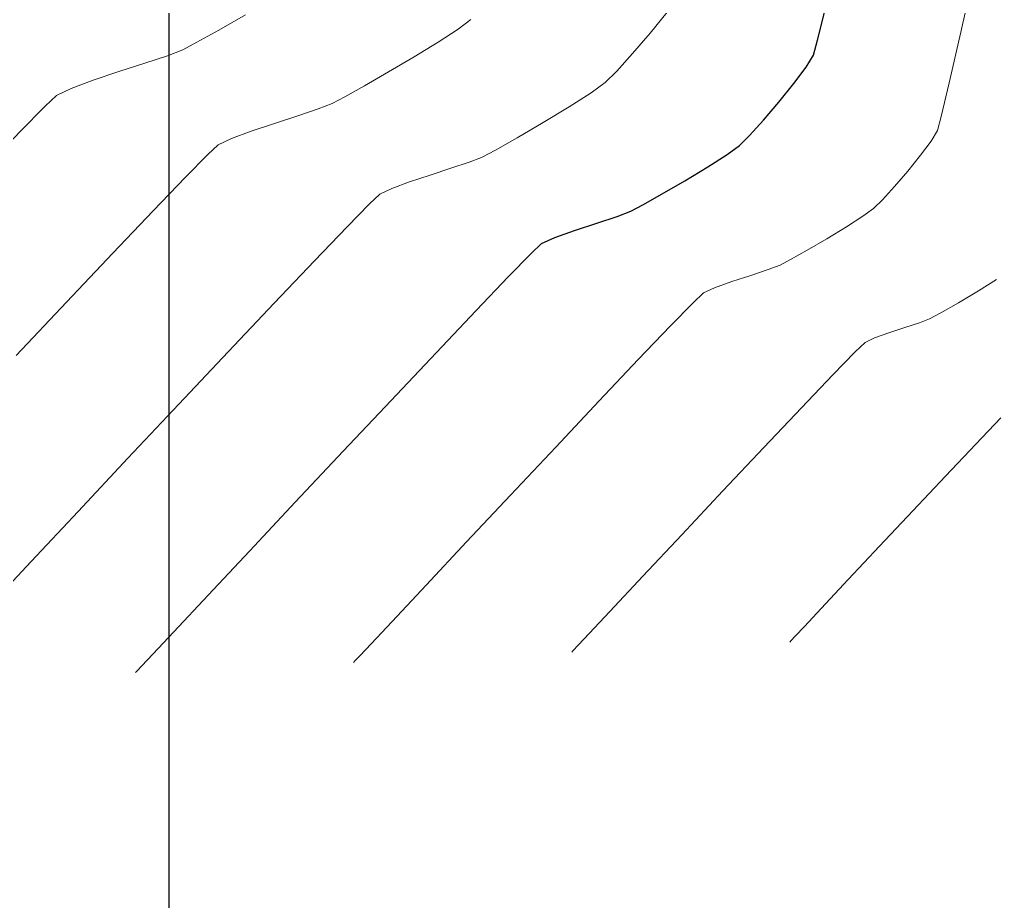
# Model space of a CAD drawing. Header units: millimetres. Extents: x 736950 to 740938, y 8500595 to 8502163.
# Drawn here: x 737295.64 to 737324.07, y 8500703.5 to 8500729.17 of the extents above; entities that cross this region are included whole.
import ezdxf

# ---------------------------------------------------------------- set-up
doc = ezdxf.new("R2010")
doc.units = ezdxf.units.MM
doc.layers.add('CONT-MJR', color=80, linetype='Continuous', lineweight=30)
doc.layers.add('CONT-MNR', color=96, linetype='Continuous', lineweight=15)
doc.layers.add('Cuadricula Coordenadas', color=5, linetype='Continuous')

msp = doc.modelspace()

# ---------------------------------------------------------------- linework, layer by layer
at = {"layer": 'CONT-MJR', "extrusion": (0.9715805083148713, -0.2367093489125776, 0), "elevation": -1295837.287965174}
msp.add_lwpolyline([(8433672.454721734, 3785.000000000003), (8433673.524687273, 3785.000000000003)], dxfattribs=at)
at = {"layer": 'CONT-MJR', "elevation": 3785}
for points in [[(737318.7438353545, 8500728.139298985), (737318.864764555, 8500728.571250543)], [(737318.1702373114, 8500727.308677668), (737318.525903503, 8500727.787884206)], [(737316.2273885405, 8500725.244521271), (737316.5872153431, 8500725.507150952)], [(737315.0030772425, 8500724.48294341), (737315.6655283144, 8500724.884369222)], [(737314.341477903, 8500724.09649244), (737315.0030772425, 8500724.48294341)], [(737313.4266047302, 8500723.593509458), (737313.7821728728, 8500723.78126492)], [(737313.0263625326, 8500723.439785015), (737313.4266047302, 8500723.593509458)], [(737311.7921081947, 8500723.035328984), (737312.4388072878, 8500723.246236382)], [(737311.214434451, 8500722.829528248), (737311.7921081947, 8500723.035328984)], [(737310.833955256, 8500722.651299588), (737311.214434451, 8500722.829528248)], [(737305.061838717, 8500716.611604927), (737306.4509072466, 8500718.08750764)], [(737303.6652423317, 8500715.12442193), (737305.061838717, 8500716.611604927)], [(737300.1301079892, 8500711.351339007), (737301.1293947733, 8500712.418674191)], [(737299.018719383, 8500710.16581991), (737299.0648701373, 8500710.21471946)], [(737299.0648701373, 8500710.21471946), (737299.2044160527, 8500710.363187896)]]:
    msp.add_lwpolyline(points, dxfattribs=at)
at = {"layer": 'CONT-MJR', "extrusion": (0.8498434556775999, -0.527035198864322, 0), "elevation": -3853577.43619008}
msp.add_lwpolyline([(7612880.694956019, 3785.00000000001), (7612881.108461328, 3785.00000000001)], dxfattribs=at)
at = {"layer": 'CONT-MJR', "extrusion": (0.7789691206721739, -0.6270622848164447, 0), "elevation": -4756137.402055594}
msp.add_lwpolyline([(7084147.803374437, 3785.000000000009), (7084148.493180271, 3785.000000000009)], dxfattribs=at)
at = {"layer": 'CONT-MJR', "extrusion": (0.7607595999965778, -0.6490337672363796, 0), "elevation": -4956337.173457644}
msp.add_lwpolyline([(6945552.916024423, 3785), (6945553.607185599, 3785)], dxfattribs=at)
at = {"layer": 'CONT-MJR', "extrusion": (0.7402910712295022, -0.672286493883282, 0), "elevation": -5169094.03728755}
msp.add_lwpolyline([(6788699.593105009, 3785), (6788700.193702158, 3785)], dxfattribs=at)
at = {"layer": 'CONT-MJR', "extrusion": (-0.7018964825983843, 0.7122789676215465, 0), "elevation": 5537368.06913974}
msp.add_lwpolyline([(-6491804.43055561, 3785.000000000013), (-6491804.849086084, 3785.000000000013)], dxfattribs=at)
at = {"layer": 'CONT-MJR', "extrusion": (-0.5396504379674119, 0.841889187958594, 0), "elevation": 6758775.648138437}
msp.add_lwpolyline([(-5208157.993811118, 3785.000000000013), (-5208158.661191377, 3785.000000000013)], dxfattribs=at)
at = {"layer": 'CONT-MJR', "extrusion": (0.4909928087405558, -0.8711636251388485, 0), "elevation": -7043505.580758587}
msp.add_lwpolyline([(4816115.193033459, 3785.00000000001), (4816115.8350541, 3785.00000000001)], dxfattribs=at)
at = {"layer": 'CONT-MJR', "extrusion": (0.3128750660435147, -0.9497942898587389, 0), "elevation": -7843251.720958228}
msp.add_lwpolyline([(3359959.491304834, 3785.000000000006), (3359960.109917992, 3785.000000000006)], dxfattribs=at)
at = {"layer": 'CONT-MJR', "extrusion": (0.6870614945296041, -0.7265992724567971, 0), "elevation": -5670041.010281133}
msp.add_lwpolyline([(6376248.309693008, 3785), (6376248.724909959, 3785)], dxfattribs=at)
at = {"layer": 'CONT-MJR', "extrusion": (0.7152751816458738, -0.6988429111906784, 0), "elevation": -5413289.640602224}
msp.add_lwpolyline([(6595619.03011076, 3785.00000000001), (6595619.973291484, 3785.00000000001)], dxfattribs=at)
at = {"layer": 'CONT-MJR', "extrusion": (-0.7222068743204324, 0.6916771144719993, 0), "elevation": 5347264.391553267}
msp.add_lwpolyline([(-6649258.639172139, 3785), (-6649260.007717917, 3785)], dxfattribs=at)
at = {"layer": 'CONT-MJR', "extrusion": (-0.7253261526578396, 0.6884053836734402, 0), "elevation": 5317152.450056765}
msp.add_lwpolyline([(-6673360.785830021, 3785), (-6673362.476790408, 3785)], dxfattribs=at)
at = {"layer": 'CONT-MJR', "extrusion": (0.7270868543253597, -0.6865454873985067, 0), "elevation": -5300043.814561289}
msp.add_lwpolyline([(6686954.790452796, 3785), (6686956.70082655, 3785)], dxfattribs=at)
at = {"layer": 'CONT-MJR', "extrusion": (0.7294805208304189, -0.6840015860573577, 0), "elevation": -5276653.965995223}
msp.add_lwpolyline([(6705421.02233045, 3785.000000000013), (6705422.972825993, 3785.000000000013)], dxfattribs=at)
at = {"layer": 'CONT-MJR', "extrusion": (0.7298245456371284, -0.6836345021907242, 0), "elevation": -5273279.840848561}
msp.add_lwpolyline([(6708073.069109247, 3785.00000000001), (6708074.826927948, 3785.00000000001)], dxfattribs=at)
at = {"layer": 'CONT-MJR', "extrusion": (0.7299297277112039, -0.6835221961307824, 0), "elevation": -5272247.60832995}
msp.add_lwpolyline([(6708882.038623662, 3785.000000000003), (6708882.926173342, 3785.000000000003)], dxfattribs=at)
at = {"layer": 'CONT-MJR', "extrusion": (0.7295385904615492, -0.6839396501354312, 0), "elevation": -5276084.64936326}
msp.add_lwpolyline([(6705864.416195432, 3785.000000000003), (6705864.882657679, 3785.000000000003)], dxfattribs=at)
at = {"layer": 'CONT-MNR', "extrusion": (0.9759426379756542, -0.2180274463940757, 0), "elevation": -1133807.21332248}
msp.add_lwpolyline([(8456980.354517436, 3784.000000000011), (8456982.275757099, 3784.000000000011)], dxfattribs=at)
at = {"layer": 'CONT-MNR'}
for points, elevation in [([(737301.4408958493, 8500728.867700636), (737302.2152799432, 8500729.314597629)], 3788), ([(737308.4000194715, 8500728.895518776), (737308.7752416284, 8500729.173821565)], 3787), ([(737300.8031256268, 8500728.511646328), (737301.4408958493, 8500728.867700636)], 3788), ([(737322.6935101653, 8500727.334088603), (737323.0281745346, 8500728.807919908)], 3784), ([(737299.9433508739, 8500728.119933479), (737300.3924542884, 8500728.296607481)], 3788), ([(737300.3924542884, 8500728.296607481), (737300.8031256268, 8500728.511646328)], 3788), ([(737307.1214604535, 8500728.086919416), (737307.8215532763, 8500728.51813279)], 3787), ([(737299.288987706, 8500727.900404021), (737299.9433508739, 8500728.119933479)], 3788), ([(737305.6828645683, 8500727.24403372), (737306.3813584141, 8500727.647134455)], 3787), ([(737297.1449379411, 8500727.168831173), (737297.784721414, 8500727.406438043)], 3788), ([(737312.2714534873, 8500727.041400488), (737312.6812284857, 8500727.34048626)], 3786), ([(737296.3847133726, 8500726.649354028), (737296.7201340181, 8500726.962028151)], 3788), ([(737304.7371711024, 8500726.72890814), (737305.1075963278, 8500726.92287301)], 3787), ([(737303.0612297897, 8500726.151472103), (737303.7418451101, 8500726.37153293)], 3787), ([(737302.384998094, 8500725.925976004), (737303.0612297897, 8500726.151472103)], 3787), ([(737310.1237562544, 8500725.73401174), (737310.8771933701, 8500726.174106652)], 3786), ([(737301.8079139028, 8500725.711654795), (737302.384998094, 8500725.925976004)], 3787), ([(737301.4247410976, 8500725.525118629), (737301.8079139028, 8500725.711654795)], 3787), ([(737308.7208094753, 8500725.019163178), (737309.0818879163, 8500725.1612088)], 3786), ([(737321.4839740642, 8500724.762520568), (737321.8564820853, 8500725.225269249)], 3784), ([(737308.1947025141, 8500724.842661839), (737308.7208094753, 8500725.019163178)], 3786), ([(737306.9852747733, 8500724.44551397), (737307.5880349685, 8500724.646510271)], 3786), ([(737307.5880349685, 8500724.646510271), (737308.1947025141, 8500724.842661839)], 3786), ([(737305.1706542526, 8500723.135199329), (737305.826776755, 8500723.804216666)], 3786), ([(737320.4932021999, 8500723.673815647), (737320.7499314119, 8500723.926802663)], 3784), ([(737319.6994561803, 8500723.137483353), (737320.1833235932, 8500723.44764206)], 3784), ([(737319.1289611153, 8500722.791780166), (737319.6994561803, 8500723.137483353)], 3784), ([(737318.5591995517, 8500722.45897314), (737319.1289611153, 8500722.791780166)], 3784), ([(737318.0775326431, 8500722.187502911), (737318.5591995517, 8500722.45897314)], 3784), ([(737316.9206420144, 8500721.72674263), (737317.426637675, 8500721.893424435)], 3784), ([(737317.426637675, 8500721.893424435), (737317.7713215443, 8500722.025810117)], 3784), ([(737316.3637123677, 8500721.545111662), (737316.9206420144, 8500721.72674263)], 3784), ([(737323.546584493, 8500721.275907652), (737324.0674143101, 8500721.603065355)], 3783), ([(737315.2401001621, 8500720.92998021), (737315.5385623354, 8500721.214390067)], 3784), ([(737322.9633269801, 8500720.929220485), (737323.546584493, 8500721.275907652)], 3783), ([(737322.4442691437, 8500720.633217111), (737322.9633269801, 8500720.929220485)], 3783), ([(737322.1160383582, 8500720.458110778), (737322.4442691437, 8500720.633217111)], 3783), ([(737321.4024767409, 8500720.207248881), (737321.8269128171, 8500720.347063858)], 3783), ([(737320.5180186277, 8500719.906228734), (737320.9353165403, 8500720.054894343)], 3783), ([(737320.9353165403, 8500720.054894343), (737321.4024767409, 8500720.207248881)], 3783), ([(737319.306961659, 8500718.83244163), (737319.9516581802, 8500719.497451877)], 3783), ([(737312.5070492205, 8500718.071635148), (737313.6467862094, 8500719.27478676)], 3784), ([(737311.2420020832, 8500716.72986827), (737312.5070492205, 8500718.071635148)], 3784), ([(737322.5874572217, 8500715.88659772), (737323.4656055638, 8500716.815399187)], 3782), ([(737297.34460757, 8500714.854778854), (737298.7963136722, 8500716.401743185)], 3786), ([(737321.6307682975, 8500714.87032919), (737322.5874572217, 8500715.88659772)], 3782), ([(737308.6462069447, 8500713.965752684), (737309.9292021927, 8500715.333302118)], 3784), ([(737294.769394668, 8500712.10617799), (737295.981258015, 8500713.400190417)], 3786), ([(737306.4798599561, 8500711.652967926), (737307.4705737339, 8500712.711035956)], 3784), ([(737311.896416867, 8500710.958411695), (737312.2164555865, 8500711.299818138)], 3783), ([(737311.7551068027, 8500710.808050545), (737311.896416867, 8500710.958411695)], 3783), ([(737318.0528220712, 8500711.054485988), (737318.0941643313, 8500711.098283017)], 3782), ([(737305.4101353317, 8500710.511540843), (737305.5511945941, 8500710.661628151)], 3784)]:
    msp.add_lwpolyline(points, dxfattribs=dict(at, elevation=elevation))
at = {"layer": 'CONT-MNR', "extrusion": (-0.7789691202064046, 0.6270622853950477, 0), "elevation": 4756141.585215251}
msp.add_lwpolyline([(-7084147.015494255, 3786.000000000009), (-7084147.801053254, 3786.000000000009)], dxfattribs=at)
at = {"layer": 'CONT-MNR', "extrusion": (-0.5463951783802464, 0.8375274974846012, 0), "elevation": 6716732.443908984}
msp.add_lwpolyline([(-5262272.649688554, 3787), (-5262273.340371778, 3787)], dxfattribs=at)
at = {"layer": 'CONT-MNR', "extrusion": (0.7607595996691746, -0.6490337676201426, 0), "elevation": -4956341.330777643}
msp.add_lwpolyline([(6945551.91434435, 3786.000000000013), (6945552.701446833, 3786.000000000013)], dxfattribs=at)
at = {"layer": 'CONT-MNR', "extrusion": (-0.5108387668024895, 0.8596765405265586, 0), "elevation": 6931231.453038287}
msp.add_lwpolyline([(-4976346.227420353, 3787.000000000003), (-4976347.088327917, 3787.000000000003)], dxfattribs=at)
at = {"layer": 'CONT-MNR', "extrusion": (-0.7402910713377078, 0.6722864937641311, 0), "elevation": 5169098.157069033}
msp.add_lwpolyline([(-6788698.383204208, 3786.00000000001), (-6788699.067171314, 3786.00000000001)], dxfattribs=at)
at = {"layer": 'CONT-MNR', "extrusion": (0.3076453218565544, -0.9515011066413833, 0), "elevation": -7861625.32742648}
msp.add_lwpolyline([(3316749.467308618, 3788.000000000003), (3316750.260332494, 3788.000000000003)], dxfattribs=at)
at = {"layer": 'CONT-MNR', "extrusion": (0.3163357553519133, -0.9486472947760587, 0), "elevation": -7830958.406097012}
msp.add_lwpolyline([(3388519.574076638, 3788.000000000003), (3388520.364363187, 3788.000000000003)], dxfattribs=at)
at = {"layer": 'CONT-MNR', "extrusion": (-0.7018964807699215, 0.7122789694233568, 0), "elevation": 5537372.133249197}
msp.add_lwpolyline([(-6491802.921000157, 3786.000000000003), (-6491803.397627581, 3786.000000000003)], dxfattribs=at)
at = {"layer": 'CONT-MNR', "extrusion": (0.4377081441506479, -0.899117111695799, 0), "elevation": -7320428.294355144}
msp.add_lwpolyline([(4383753.519950406, 3788.000000000013), (4383753.99241825, 3788.000000000013)], dxfattribs=at)
at = {"layer": 'CONT-MNR', "extrusion": (0.4874596190260695, -0.8731455318668013, 0), "elevation": -7062965.263471522}
msp.add_lwpolyline([(4787535.767588638, 3787.00000000001), (4787536.426434411, 3787.00000000001)], dxfattribs=at)
at = {"layer": 'CONT-MNR', "extrusion": (0.9733559939196009, -0.2292991694289057, 0), "elevation": -1231532.254067051}
msp.add_lwpolyline([(8443300.372578686, 3784.000000000013), (8443301.384534303, 3784.000000000013)], dxfattribs=at)
at = {"layer": 'CONT-MNR', "extrusion": (0.5396504389725643, -0.8418891873142919, 0), "elevation": -6758779.289515553}
msp.add_lwpolyline([(5208155.548468057, 3786.000000000003), (5208156.308488552, 3786.000000000003)], dxfattribs=at)
at = {"layer": 'CONT-MNR', "extrusion": (0.7126901861231145, -0.7014789366786437, 0), "elevation": -5437616.793335402}
msp.add_lwpolyline([(6575581.31272401, 3788.00000000001), (6575582.341875594, 3788.00000000001)], dxfattribs=at)
at = {"layer": 'CONT-MNR', "extrusion": (0.3660840725121859, -0.9305817813888754, 0), "elevation": -7640705.901621242}
msp.add_lwpolyline([(3798102.580665701, 3787), (3798103.015975027, 3787)], dxfattribs=at)
at = {"layer": 'CONT-MNR', "extrusion": (0.5182453608290639, -0.855231983720881, 0), "elevation": -6887984.967354976}
msp.add_lwpolyline([(5036033.747530039, 3786), (5036034.629638162, 3786)], dxfattribs=at)
at = {"layer": 'CONT-MNR', "extrusion": (0.3180636716696318, -0.9480693544061176, 0), "elevation": -7824768.62777527}
msp.add_lwpolyline([(3402787.32412094, 3787), (3402787.94668622, 3787)], dxfattribs=at)
at = {"layer": 'CONT-MNR', "extrusion": (0.9650025876976169, -0.2622403587110562, 0), "elevation": -1517715.443805619}
msp.add_lwpolyline([(8396578.20764792, 3784.000000000013), (8396578.630968021, 3784.000000000013)], dxfattribs=at)
at = {"layer": 'CONT-MNR', "extrusion": (0.7204947444467321, -0.6934603977334527, 0), "elevation": -5363699.124514506}
msp.add_lwpolyline([(6636012.183172387, 3788.00000000001), (6636013.689941479, 3788.00000000001)], dxfattribs=at)
at = {"layer": 'CONT-MNR', "extrusion": (0.4909928100518975, -0.8711636243997689, 0), "elevation": -7043509.07092726}
msp.add_lwpolyline([(4816112.244200379, 3786.000000000009), (4816112.975341043, 3786.000000000009)], dxfattribs=at)
at = {"layer": 'CONT-MNR', "extrusion": (0.849843456018224, -0.5270351983150663, 0), "elevation": -3853573.207408491}
msp.add_lwpolyline([(7612880.787105091, 3784.00000000001), (7612881.143210991, 3784.00000000001)], dxfattribs=at)
at = {"layer": 'CONT-MNR', "extrusion": (-0.6817701540217082, 0.731566440649936, 0), "elevation": 5716175.409446935}
msp.add_lwpolyline([(-6334925.51681569, 3787), (-6334925.929540369, 3787)], dxfattribs=at)
at = {"layer": 'CONT-MNR', "extrusion": (0.8029970961355202, -0.5959829390158097, 0), "elevation": -4474219.893849438}
msp.add_lwpolyline([(7265488.917963962, 3784.000000000003), (7265489.431897364, 3784.000000000003)], dxfattribs=at)
at = {"layer": 'CONT-MNR', "extrusion": (0.7126544112962727, -0.7015152814158526, 0), "elevation": -5437947.763976698}
msp.add_lwpolyline([(6575306.422927914, 3787.000000000003), (6575307.348818692, 3787.000000000003)], dxfattribs=at)
at = {"layer": 'CONT-MNR', "extrusion": (-0.4669424207819763, 0.8842877222229584, 0), "elevation": 7172806.002487447}
msp.add_lwpolyline([(-4621342.553774061, 3786.000000000013), (-4621343.011685189, 3786.000000000013)], dxfattribs=at)
at = {"layer": 'CONT-MNR', "extrusion": (-0.7607596017522494, 0.6490337651784837, 0), "elevation": 4956333.000853214}
msp.add_lwpolyline([(-6945553.928611442, 3784.000000000013), (-6945554.52383131, 3784.000000000013)], dxfattribs=at)
at = {"layer": 'CONT-MNR', "extrusion": (0.7204795923189505, -0.6934761402181902, 0), "elevation": -5363839.72909281}
msp.add_lwpolyline([(6635897.51340877, 3787), (6635898.869011032, 3787)], dxfattribs=at)
at = {"layer": 'CONT-MNR', "extrusion": (0.3481517774309391, -0.9374381792265972, 0), "elevation": -7712208.90887398}
msp.add_lwpolyline([(3650721.494249938, 3786), (3650722.042963356, 3786)], dxfattribs=at)
at = {"layer": 'CONT-MNR', "extrusion": (0.7402910693590863, -0.6722864959428982, 0), "elevation": -5169089.93530075}
msp.add_lwpolyline([(6788700.789456491, 3784.000000000003), (6788701.306683687, 3784.000000000003)], dxfattribs=at)
at = {"layer": 'CONT-MNR', "extrusion": (0.6843664830339532, -0.7291382015089718, 0), "elevation": -5693615.070539396}
msp.add_lwpolyline([(6355208.297632858, 3786), (6355208.712604149, 3786)], dxfattribs=at)
at = {"layer": 'CONT-MNR', "extrusion": (0.4377081446318107, -0.8991171114615594, 0), "elevation": -7320421.589619628}
msp.add_lwpolyline([(4383760.72595939, 3786.000000000013), (4383761.105822795, 3786.000000000013)], dxfattribs=at)
at = {"layer": 'CONT-MNR', "extrusion": (0.7240387822687154, -0.6897592636353902, 0), "elevation": -5329619.399491777}
msp.add_lwpolyline([(6663411.050619977, 3787.000000000003), (6663412.752067816, 3787.000000000003)], dxfattribs=at)
at = {"layer": 'CONT-MNR', "extrusion": (0.5895472344662174, -0.8077339031718522, 0), "elevation": -6431637.455153864}
msp.add_lwpolyline([(5607136.509082862, 3784.000000000013), (5607136.89272233, 3784.000000000013)], dxfattribs=at)
at = {"layer": 'CONT-MNR', "extrusion": (0.7213377923403244, -0.6925834168831846, 0), "elevation": -5355613.790873447}
msp.add_lwpolyline([(6642536.827332566, 3786.000000000003), (6642538.194018366, 3786.000000000003)], dxfattribs=at)
at = {"layer": 'CONT-MNR', "extrusion": (0.7260651382841989, -0.6876259266260597, 0), "elevation": -5309990.464876312}
msp.add_lwpolyline([(6679061.671297771, 3787.00000000001), (6679063.634663643, 3787.00000000001)], dxfattribs=at)
at = {"layer": 'CONT-MNR', "extrusion": (0.7246791849110608, -0.6890864089188241, 0), "elevation": -5323423.074957519}
msp.add_lwpolyline([(6668361.014957866, 3786.00000000001), (6668362.718424464, 3786.00000000001)], dxfattribs=at)
at = {"layer": 'CONT-MNR', "extrusion": (0.4669424234383223, -0.884287720820292, 0), "elevation": -7172799.15854546}
msp.add_lwpolyline([(4621348.795229525, 3784.000000000003), (4621349.141509465, 3784.000000000003)], dxfattribs=at)
at = {"layer": 'CONT-MNR', "extrusion": (0.3355968205824826, -0.9420057186742175, 0), "elevation": -7760287.280927007}
msp.add_lwpolyline([(3547370.826172228, 3784), (3547371.354285613, 3784)], dxfattribs=at)
at = {"layer": 'CONT-MNR', "extrusion": (0.4241978219217299, -0.9055695488900123, 0), "elevation": -7385226.62982778}
msp.add_lwpolyline([(4273677.923553602, 3784), (4273678.28538578, 3784)], dxfattribs=at)
at = {"layer": 'CONT-MNR', "extrusion": (0.7273656361476977, -0.6862501230247285, 0), "elevation": -5297336.289194022}
msp.add_lwpolyline([(6689100.323512186, 3787.000000000003), (6689102.46485014, 3787.000000000003)], dxfattribs=at)
at = {"layer": 'CONT-MNR', "extrusion": (0.7265742745309275, -0.6870879300277778, 0), "elevation": -5305037.308293158}
msp.add_lwpolyline([(6682995.210996999, 3786), (6682997.158342774, 3786)], dxfattribs=at)
at = {"layer": 'CONT-MNR', "extrusion": (0.7166194960646977, -0.6974643344716479, 0), "elevation": -5400575.190156452}
msp.add_lwpolyline([(6606032.491074103, 3784), (6606033.43226131, 3784)], dxfattribs=at)
at = {"layer": 'CONT-MNR', "extrusion": (0.358542479147991, -0.9335134121406143, 0), "elevation": -7671175.261089485}
msp.add_lwpolyline([(3736169.162267181, 3783.000000000003), (3736169.47198479, 3783.000000000003)], dxfattribs=at)
at = {"layer": 'CONT-MNR', "extrusion": (0.7230876623836786, -0.6907562757648368, 0), "elevation": -5338782.786275841}
msp.add_lwpolyline([(6656069.257710069, 3784), (6656070.614005303, 3784)], dxfattribs=at)
at = {"layer": 'CONT-MNR', "extrusion": (0.6927608050096833, -0.7211674334316099, 0), "elevation": -5619655.699038994}
msp.add_lwpolyline([(6420696.419371518, 3783), (6420696.823592816, 3783)], dxfattribs=at)
at = {"layer": 'CONT-MNR', "extrusion": (0.4241978209122138, -0.9055695493629021, 0), "elevation": -7385223.337686448}
msp.add_lwpolyline([(4273681.566135684, 3783.000000000013), (4273681.869645461, 3783.000000000013)], dxfattribs=at)
at = {"layer": 'CONT-MNR', "extrusion": (0.7277848654802246, -0.6858055041904603, 0), "elevation": -5293243.195190784}
msp.add_lwpolyline([(6692338.47201389, 3786), (6692340.570320488, 3786)], dxfattribs=at)
at = {"layer": 'CONT-MNR', "extrusion": (0.7239812935370764, -0.6898196043955127, 0), "elevation": -5330157.116468411}
msp.add_lwpolyline([(6662977.406471174, 3783.000000000003), (6662978.728947546, 3783.000000000003)], dxfattribs=at)
at = {"layer": 'CONT-MNR', "extrusion": (0.7286134864144703, -0.6849250962075711, 0), "elevation": -5285148.152785933}
msp.add_lwpolyline([(6698731.063493641, 3786), (6698733.219835989, 3786)], dxfattribs=at)
at = {"layer": 'CONT-MNR', "extrusion": (-0.7266411906501585, 0.6870171613944734, 0), "elevation": 5304373.148086362}
msp.add_lwpolyline([(-6683520.555902419, 3783), (-6683522.148631253, 3783)], dxfattribs=at)
at = {"layer": 'CONT-MNR', "extrusion": (-0.7239636297607605, 0.6898381424534488, 0), "elevation": 5330323.324990191}
msp.add_lwpolyline([(-6662843.651145411, 3782), (-6662844.711545897, 3782)], dxfattribs=at)
at = {"layer": 'CONT-MNR', "extrusion": (-0.7286204548360313, 0.6849176832251704, 0), "elevation": 5285071.155871547}
msp.add_lwpolyline([(-6698791.681110299, 3784), (-6698793.597836824, 3784)], dxfattribs=at)
at = {"layer": 'CONT-MNR', "extrusion": (0.7281186554890671, -0.6854511095102214, 0), "elevation": -5289971.224266646}
msp.add_lwpolyline([(6694923.651878143, 3783.00000000001), (6694925.388810599, 3783.00000000001)], dxfattribs=at)
at = {"layer": 'CONT-MNR', "extrusion": (-0.7290281777158274, 0.6844836857780762, 0), "elevation": 5281076.825007156}
msp.add_lwpolyline([(-6701940.189347262, 3783.00000000001), (-6701941.944423181, 3783.00000000001)], dxfattribs=at)
at = {"layer": 'CONT-MNR', "extrusion": (0.7296190661057719, -0.6838537989767559, 0), "elevation": -5275299.947443821}
msp.add_lwpolyline([(6706485.230033341, 3786), (6706487.223660573, 3786)], dxfattribs=at)
at = {"layer": 'CONT-MNR', "extrusion": (-0.7290374507783002, 0.6844738091137438, 0), "elevation": 5280981.605385053}
msp.add_lwpolyline([(-6702015.431063127, 3782.00000000001), (-6702016.84401192, 3782.00000000001)], dxfattribs=at)
at = {"layer": 'CONT-MNR', "extrusion": (0.729599332919281, -0.6838748521504063, 0), "elevation": -5275480.183112539}
msp.add_lwpolyline([(6706344.867215247, 3783.000000000003), (6706346.514369988, 3783.000000000003)], dxfattribs=at)
at = {"layer": 'CONT-MNR', "extrusion": (0.729729780497363, -0.683735656123966, 0), "elevation": -5274205.16434067}
msp.add_lwpolyline([(6707346.627853241, 3784.000000000003), (6707348.347279748, 3784.000000000003)], dxfattribs=at)
at = {"layer": 'CONT-MNR', "extrusion": (0.7296012163914654, -0.6838728427420513, 0), "elevation": -5275457.28619565}
msp.add_lwpolyline([(6706363.406421172, 3782.000000000013), (6706364.736289604, 3782.000000000013)], dxfattribs=at)
at = {"layer": 'CONT-MNR', "extrusion": (-0.729908525621151, 0.6835448370264803, 0), "elevation": 5272446.847227307}
msp.add_lwpolyline([(-6708728.487760786, 3783), (-6708729.900927616, 3783)], dxfattribs=at)
at = {"layer": 'CONT-MNR', "extrusion": (0.7298933760872799, -0.6835610137682757, 0), "elevation": -5272591.102509949}
msp.add_lwpolyline([(6708615.907960386, 3782.00000000001), (6708617.054445174, 3782.00000000001)], dxfattribs=at)
at = {"layer": 'CONT-MNR', "extrusion": (0.7299237330179429, -0.6835285977756534, 0), "elevation": -5272297.589425355}
msp.add_lwpolyline([(6708844.910707815, 3783.000000000013), (6708845.788052521, 3783.000000000013)], dxfattribs=at)
at = {"layer": 'CONT-MNR', "extrusion": (0.7298788719920449, -0.6835765006344353, 0), "elevation": -5272733.44604403}
msp.add_lwpolyline([(6708503.313836388, 3782), (6708504.031583698, 3782)], dxfattribs=at)
at = {"layer": 'CONT-MNR', "extrusion": (0.7299294075991435, -0.6835225379765933, 0), "elevation": -5272246.321580652}
msp.add_lwpolyline([(6708884.128901475, 3784), (6708885.017402478, 3784)], dxfattribs=at)
at = {"layer": 'CONT-MNR', "extrusion": (0.729483920635703, -0.6839979601826043, 0), "elevation": -5276607.357009526}
msp.add_lwpolyline([(6705456.307941248, 3782.00000000001), (6705456.696209304, 3782.00000000001)], dxfattribs=at)
at = {"layer": 'CONT-MNR', "extrusion": (0.7295553246186265, -0.6839217998577107, 0), "elevation": -5275916.14502547}
msp.add_lwpolyline([(6705998.065851231, 3784), (6705998.535722058, 3784)], dxfattribs=at)
at = {"layer": 'CONT-MNR', "extrusion": (-0.7285820795125649, 0.684958504884162, 0), "elevation": 5285437.614023648}
msp.add_lwpolyline([(-6698498.068725423, 3782), (-6698498.244085762, 3782)], dxfattribs=at)
at = {"layer": 'CONT-MNR', "extrusion": (0.7272685709480237, -0.6863529891471439, 0), "elevation": -5298264.606501222}
msp.add_lwpolyline([(6688355.860007279, 3783), (6688355.928464222, 3783)], dxfattribs=at)
at = {"layer": 'CONT-MNR', "extrusion": (-0.7272618497418253, 0.6863601109549555, 0), "elevation": 5298334.513497456}
msp.add_lwpolyline([(-6688299.405789138, 3784), (-6688299.473851149, 3784)], dxfattribs=at)
at = {"layer": 'Cuadricula Coordenadas', "color": 8}
msp.add_line((737300, 8500595.507225098), (737300, 8502130.641312933), dxfattribs=at)

doc.saveas('drawing.dxf')
